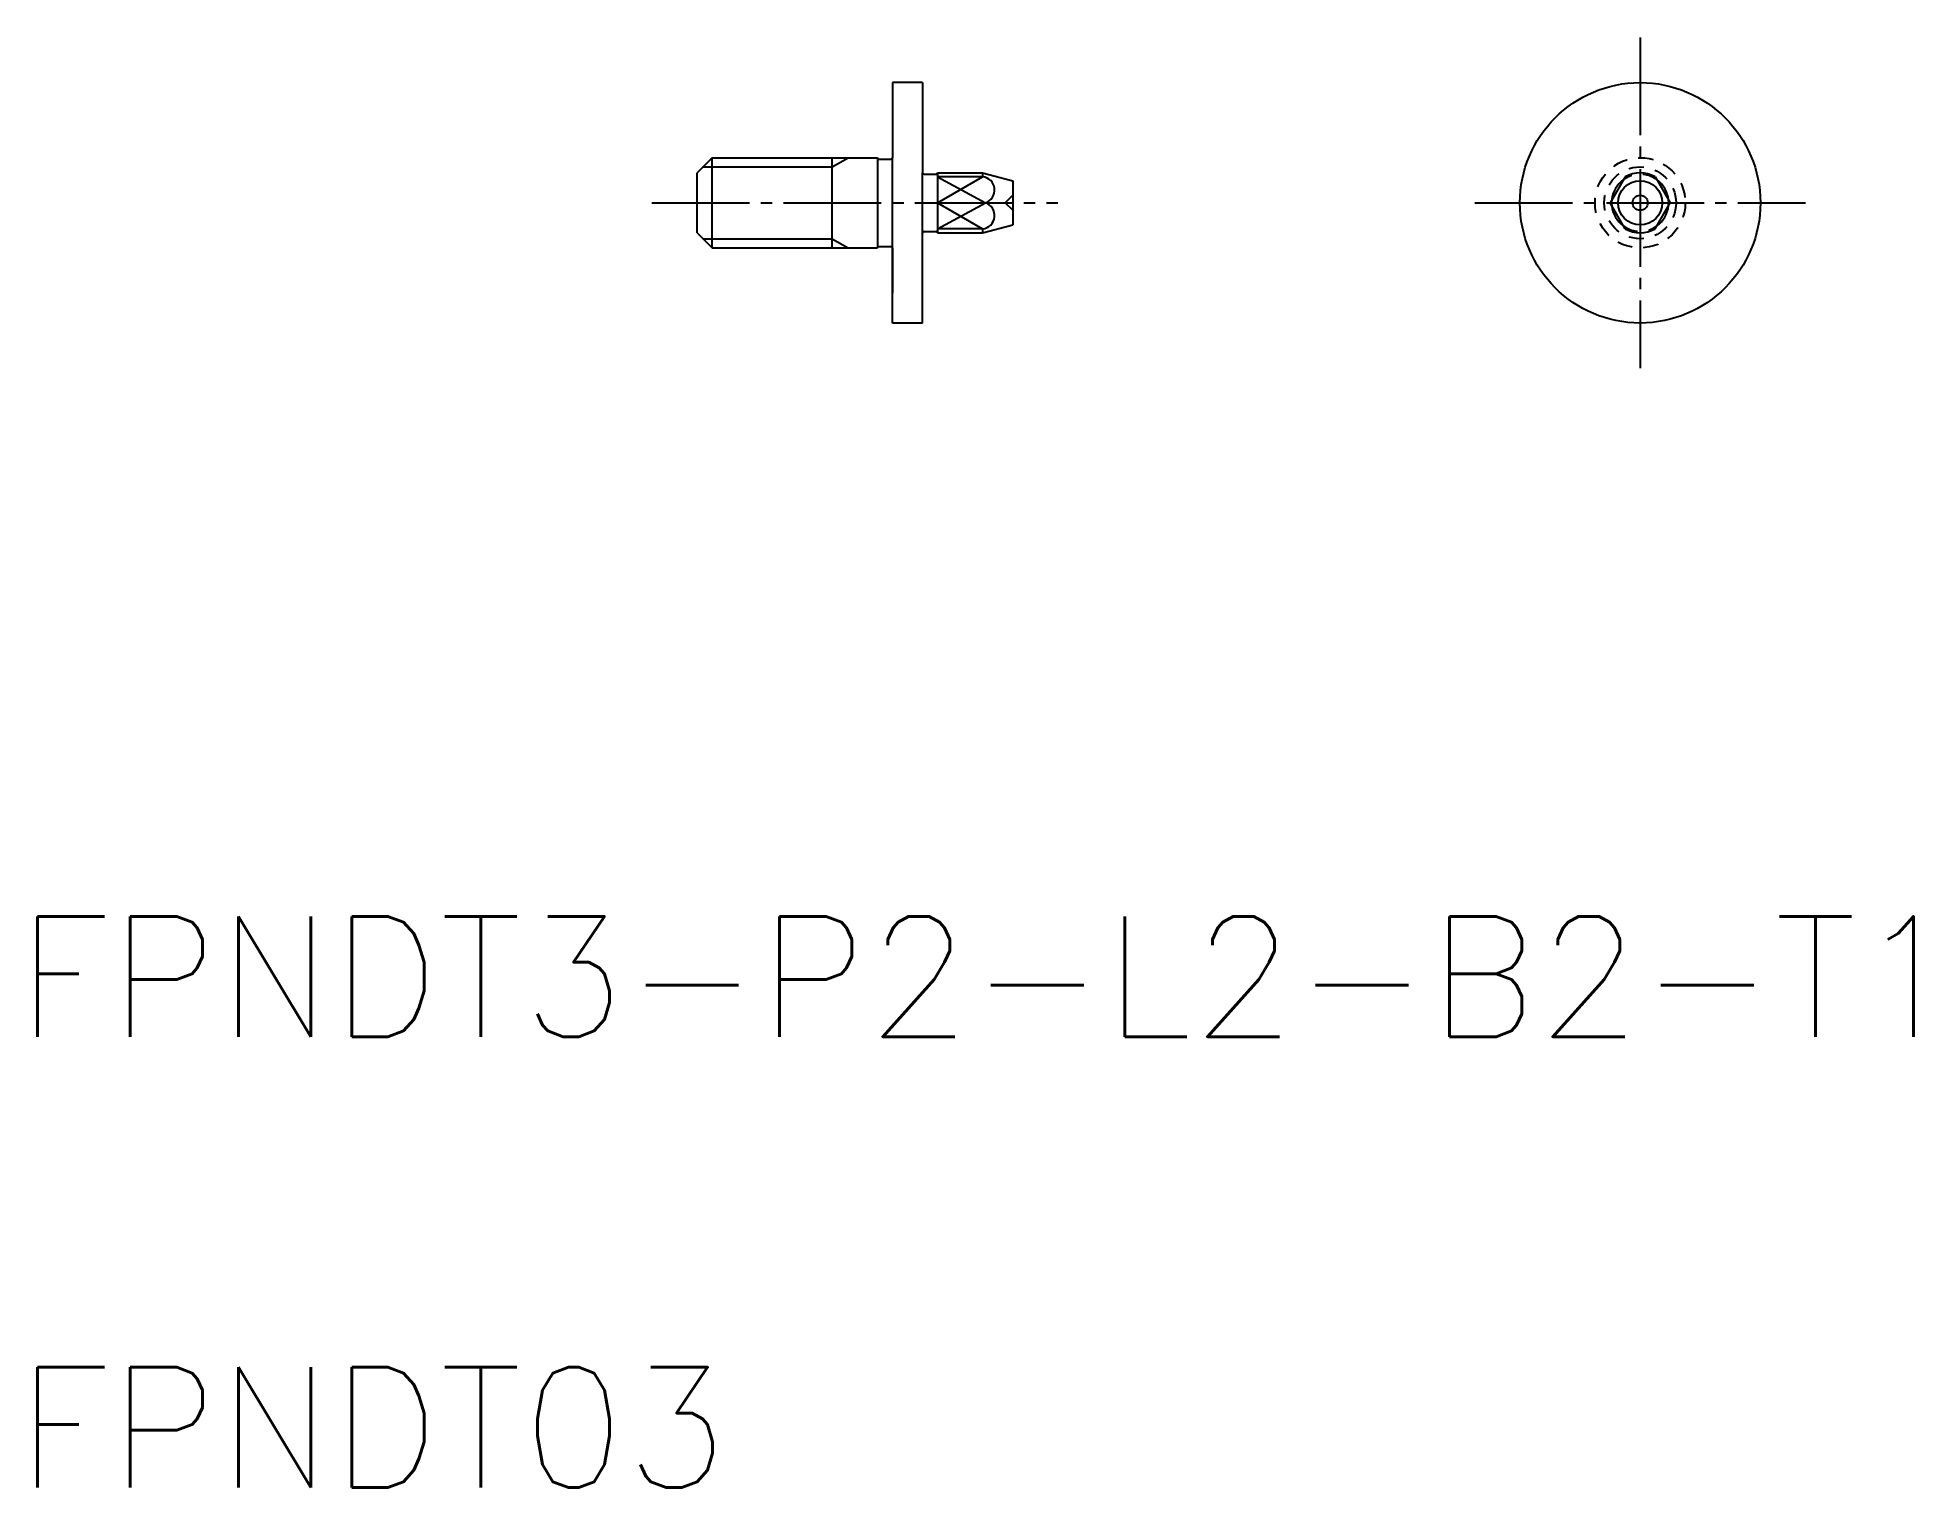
# Model space of a CAD drawing. Extents: x 112.9 to 175.3, y 61.5 to 109.7.
import ezdxf

# ---------------------------------------------------------------- set-up
doc = ezdxf.new("R2010")
doc.units = 0
doc.header["$LTSCALE"] = 0.25
doc.linetypes.add('CENTER', pattern=[17.5, 13, -1.5, 1.5, -1.5])
doc.linetypes.add('DASHED', pattern=[3.5, 2, -1.5])
doc.layers.get('0').update_dxf_attribs({"linetype": 'CONTINUOUS'})
doc.layers.add('CENTER', color=1, linetype='CENTER')
doc.styles.get("Standard").update_dxf_attribs({"font": 'txt.shx'})

msp = doc.modelspace()

# ---------------------------------------------------------------- linework, layer by layer
at = {"color": 7, "linetype": 'CONTINUOUS'}
for p, q in [((142.324, 108.205), (141.324, 108.205)), ((141.324, 108.205), (141.324, 105.705)), ((142.324, 108.205), (142.324, 105.205)), ((135.324, 105.705), (134.824, 105.205)), ((135.324, 102.705), (135.324, 105.705)), ((135.324, 105.705), (140.824, 105.705)), ((139.324, 102.705), (139.324, 105.705)), ((140.824, 105.705), (140.824, 105.705)), ((140.824, 105.705), (140.824, 102.705)), ((140.874, 105.655), (141.274, 105.655)), ((141.324, 105.705), (141.324, 105.705)), ((141.324, 102.705), (141.324, 105.705)), ((134.824, 103.205), (134.824, 105.205)), ((142.324, 105.205), (142.324, 105.205)), ((142.324, 103.205), (142.324, 105.205)), ((142.374, 105.155), (142.774, 105.155)), ((142.824, 105.205), (142.824, 105.205)), ((142.824, 105.205), (144.324, 105.205)), ((142.824, 105.205), (142.824, 103.205)), ((144.324, 105.072), (142.824, 105.072)), ((144.324, 105.205), (144.324, 105.072)), ((144.324, 105.205), (145.324, 104.938)), ((145.324, 104.938), (145.324, 103.473)), ((165.695, 105.072), (165.195, 104.205)), ((166.695, 105.072), (167.195, 104.205)), ((142.824, 104.205), (144.424, 104.205)), ((165.695, 103.339), (165.195, 104.205)), ((166.695, 103.339), (167.195, 104.205)), ((134.824, 103.205), (135.324, 102.705)), ((142.324, 103.205), (142.324, 103.205)), ((142.324, 100.205), (142.324, 103.205)), ((142.374, 103.255), (142.774, 103.255)), ((144.324, 103.339), (142.824, 103.339)), ((142.824, 103.205), (142.824, 103.205)), ((142.824, 103.205), (144.324, 103.205)), ((144.324, 103.205), (145.324, 103.473)), ((144.324, 103.339), (144.324, 103.205)), ((135.324, 102.705), (140.824, 102.705)), ((140.824, 102.705), (140.824, 102.705)), ((140.874, 102.755), (141.274, 102.755)), ((141.324, 102.705), (141.324, 102.705)), ((141.324, 102.705), (141.324, 101.205)), ((141.324, 100.205), (141.324, 102.705)), ((142.324, 100.205), (141.324, 100.205))]:
    msp.add_line(p, q, dxfattribs=at)
at = {"color": 3}
for p, q in [((139.324, 105.399), (139.855, 105.705)), ((135.018, 105.399), (139.324, 105.399)), ((142.824, 105.072), (144.424, 104.205)), ((142.824, 104.205), (144.324, 105.072)), ((142.824, 104.205), (144.324, 103.339)), ((142.824, 103.339), (144.424, 104.205)), ((135.018, 103.012), (139.324, 103.012)), ((139.324, 103.012), (139.855, 102.705))]:
    msp.add_line(p, q, dxfattribs=at)
at = {"color": 3, "linetype": 'DASHED'}
for q in [(145.324, 104.455), (145.324, 103.955)]:
    msp.add_line((145.074, 104.205), q, dxfattribs=at)
at = {"color": 7, "linetype": 'CONTINUOUS'}
for radius in [4, 0.732, 0.25]:
    msp.add_circle((166.195, 104.205), radius, dxfattribs=at)
at = {"color": 3, "linetype": 'DASHED'}
for radius in [1.5, 1.194]:
    msp.add_circle((166.195, 104.205), radius, dxfattribs=at)
at = {"color": 7, "linetype": 'CONTINUOUS'}
for centre, radius, start, end in [((140.874, 105.705), 0.05, 180, 270), ((141.274, 105.705), 0.05, 270, 0), ((142.374, 105.205), 0.05, 180, 270), ((142.774, 105.205), 0.05, 270, 0), ((144.278, 104.627), 0.446, 289.05047, 84.12308), ((166.195, 104.205), 0.95, 125.7282, 174.2718), ((166.195, 104.205), 1, 60, 120), ((166.195, 104.205), 0.95, 5.7282, 54.2718), ((144.278, 103.784), 0.446, 275.87692, 70.94953), ((166.195, 104.205), 0.95, 185.7282, 234.2718), ((166.195, 104.205), 0.95, 305.7282, 354.2718), ((142.374, 103.205), 0.05, 90, 180), ((142.774, 103.205), 0.05, 0, 90), ((166.195, 104.205), 1, 240, 300), ((140.874, 102.705), 0.05, 90, 180), ((141.274, 102.705), 0.05, 0, 90)]:
    msp.add_arc(centre, radius, start, end, dxfattribs=at)
at = {"color": 3, "linetype": 'DASHED'}
for start, end in [(54.2718, 125.7282), (174.2718, 185.7282), (354.2718, 5.7282), (234.2718, 305.7282)]:
    msp.add_arc((166.195, 104.205), 0.95, start, end, dxfattribs=at)
at = {"layer": 'CENTER', "color": 1, "linetype": 'CENTER'}
for p, q in [((166.195, 109.705), (166.195, 98.705)), ((133.324, 104.205), (146.824, 104.205)), ((160.695, 104.205), (171.695, 104.205))]:
    msp.add_line(p, q, dxfattribs=at)

# ---------------------------------------------------------------- texts
for s, p in [('FPNDT3-P2-L2-B2-T1', (112.201, 76.459)), ('FPNDT03', (112.201, 61.459))]:
    msp.add_text(s, height=4).set_placement(p)

doc.saveas('drawing.dxf')
